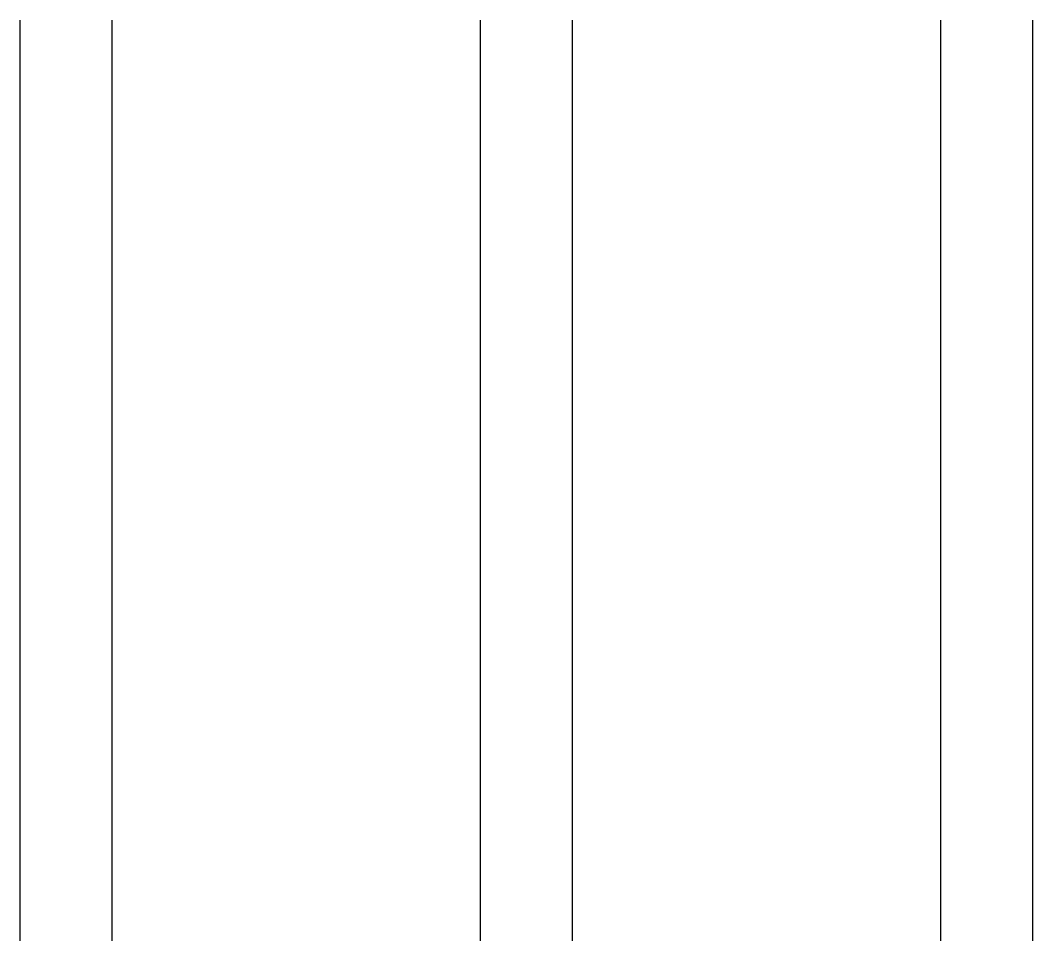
# Model space of a CAD drawing. Header units: metres. Extents: x 0 to 11, y 0 to 10.
import ezdxf

# ---------------------------------------------------------------- set-up
doc = ezdxf.new("R2010")
doc.units = ezdxf.units.M
doc.layers.get('0').update_dxf_attribs({"linetype": 'CONTINUOUS'})
doc.layers.add('RED', color=1, linetype='CONTINUOUS')
doc.layers.add('TRUE', color=2, linetype='CONTINUOUS', true_color=0x123456)

# ---------------------------------------------------------------- blocks, each defined once
blk = doc.blocks.new('B')
blk.add_line((0, 0), (0, 10))
at = {"color": 0}
blk.add_line((1, 0), (1, 10), dxfattribs=at)

msp = doc.modelspace()

# ---------------------------------------------------------------- linework, layer by layer
at = {"color": 5, "true_color": 0x00ff80}
msp.add_line((1, 0), (1, 10), dxfattribs=at)
at = {"color": 7, "true_color": 0xffffff}
msp.add_line((6, 0), (6, 10), dxfattribs=at)
at = {"layer": 'RED'}
msp.add_line((0, 0), (0, 10), dxfattribs=at)
at = {"layer": 'TRUE'}
msp.add_line((5, 0), (5, 10), dxfattribs=at)

# ---------------------------------------------------------------- block references
at = {"layer": 'RED', "color": 4}
msp.add_blockref('B', (10, 0), dxfattribs=at)

doc.saveas('drawing.dxf')
